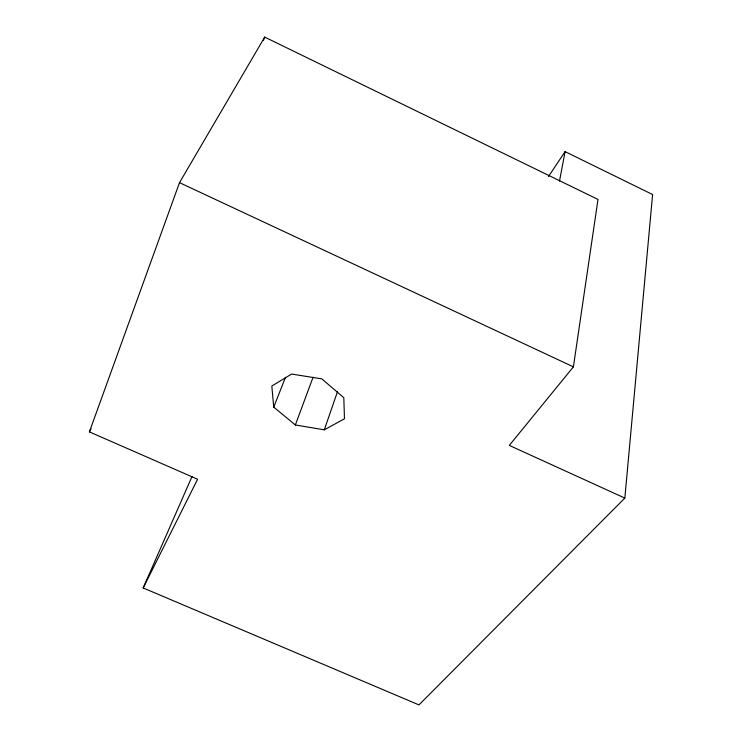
<?xml version="1.0" encoding="UTF-8"?>
<svg xmlns="http://www.w3.org/2000/svg" width="742" height="742" viewBox="0 0 742 742"><rect width="100%" height="100%" fill="white"/><g stroke="black" fill="none" stroke-linecap="round" stroke-linejoin="round"><path stroke-width="1.11" d="M192.03 476.475L143.178 587.952L418.952 704.9L624.838 498.095L652.598 194.534L565.089 151.618L548.449 176.596M624.838 498.095L509.309 445.404L573.399 366.854L597.996 199.431L264.708 37.1L179.508 182.653L89.402 431.881L197.595 479.249L143.178 587.952M559.505 181.057L565.089 151.618M324.3 429.813L344.464 418.794L343.815 397.703L321.833 378.884L291.634 374.051L271.822 386.035L273.724 407.117L295.353 424.981L324.3 429.813L337.527 391.535M295.353 424.981L313.068 377.233M263.456 40.337L264.708 37.1M273.724 407.117L285.494 377.307M89.402 431.881L91.053 428.82M179.508 182.653L573.399 366.854"/></g></svg>
